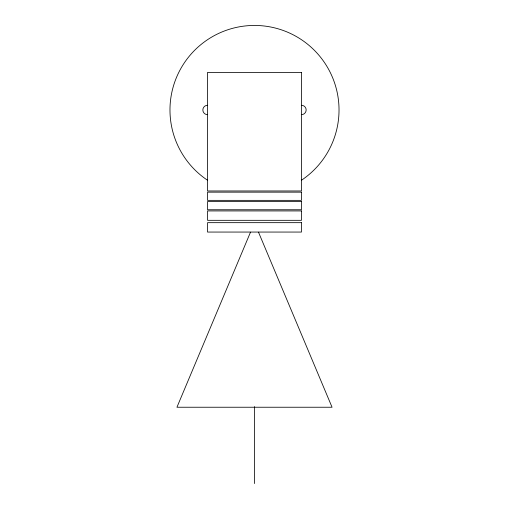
<?xml version="1.0" encoding="UTF-8"?>
<svg xmlns="http://www.w3.org/2000/svg" width="509" height="509" viewBox="0 0 509 509"><rect width="100%" height="100%" fill="white"/><g stroke="black" fill="none" stroke-linecap="round" stroke-linejoin="round"><path stroke-width="0.76" d="M250.498 232.187L176.941 407.238L332.059 407.238L258.502 232.187M254.5 406.634L254.5 483.55M207.545 180.25A84.519 84.519 0 0 1 190.951 54.24A84.519 84.519 0 0 1 318.049 54.24A84.519 84.519 0 0 1 301.455 180.25M301.455 105.274A4.696 4.696 0 0 1 306.151 109.969A4.696 4.696 0 0 1 301.455 114.665M207.545 114.665A4.696 4.696 0 0 1 202.849 109.969A4.696 4.696 0 0 1 207.545 105.274M301.455 72.405L207.545 72.405L207.545 190.97L301.455 190.97L301.455 72.405M301.455 192.148L207.545 192.148L207.545 200.361L301.455 200.361L301.455 192.148M301.455 201.539L207.545 201.539L207.545 209.753L301.455 209.753L301.455 201.539M301.455 210.93L207.545 210.93L207.545 220.321L301.455 220.321L301.455 210.93M301.455 222.668L207.545 222.668L207.545 232.059L301.455 232.059L301.455 222.668"/></g></svg>
